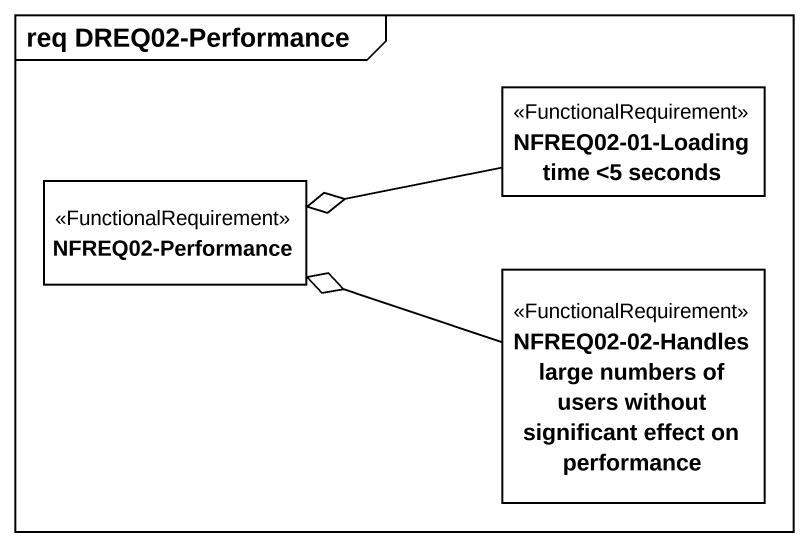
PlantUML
@startuml
mainframe req DREQ02-Performance
hide circle
hide empty members
class "NFREQ02-Performance" as NFREQ02_Performance <<FunctionalRequirement>>
class "NFREQ02-01-Loading time <5 seconds" as NFREQ02_01_Loading_time_5 <<FunctionalRequirement>>
class "NFREQ02-02-Handles large numbers of users without significant effect on performance" as NFREQ02_02_Handles_large <<FunctionalRequirement>>
NFREQ02_01_Loading_time_5 -left-o NFREQ02_Performance
NFREQ02_02_Handles_large -left-o NFREQ02_Performance
@enduml
